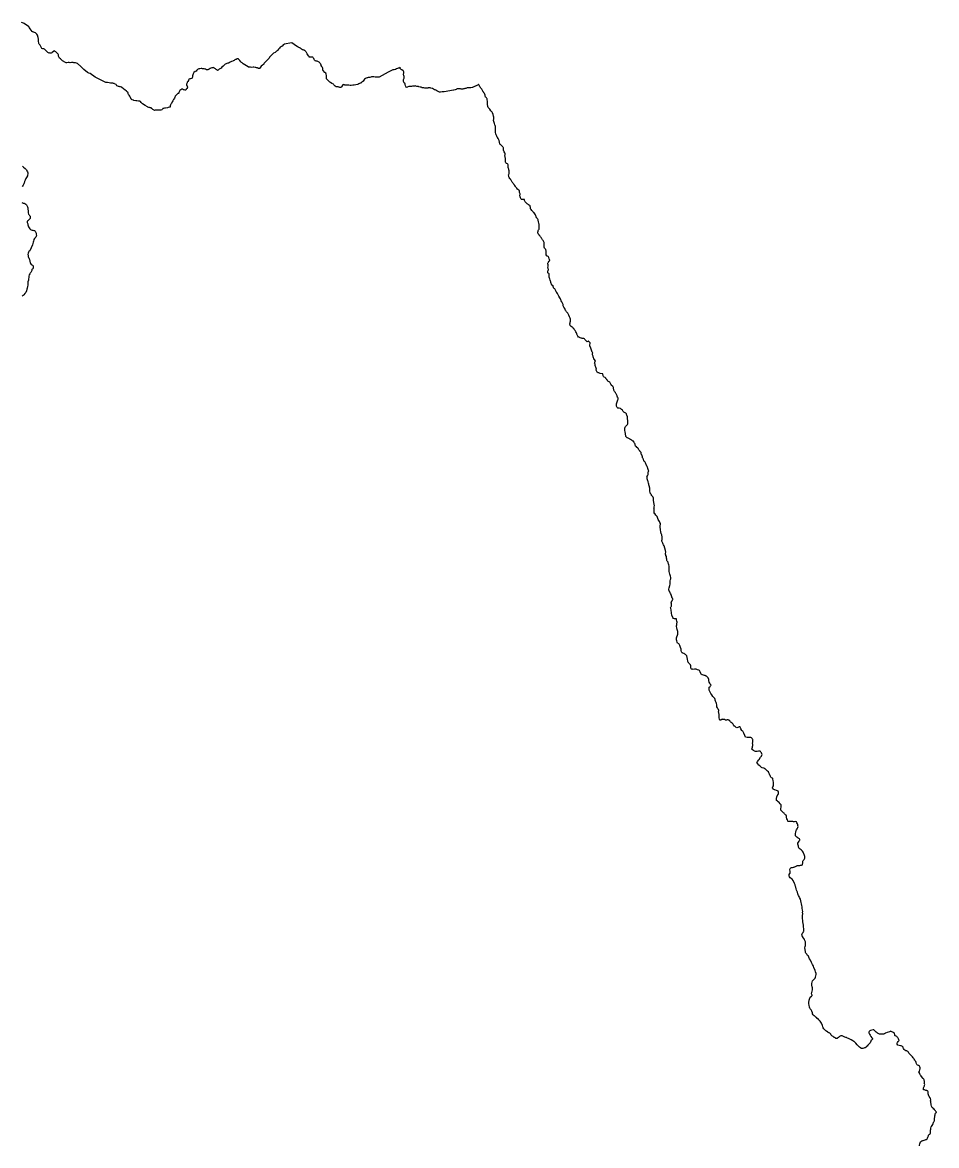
# Model space of a CAD drawing. Extents: x 6376870 to 6544053, y 1818313 to 2076828.
# Drawn here: x 6454446 to 6505135, y 2008998 to 2071301 of the extents above; entities that cross this region are included whole.
import ezdxf

# ---------------------------------------------------------------- set-up
doc = ezdxf.new("R2010")
doc.units = 21
doc.layers.add('COUNTY_BOUNDARY', color=40, linetype='Continuous')

msp = doc.modelspace()

# ---------------------------------------------------------------- linework, layer by layer
at = {"layer": 'COUNTY_BOUNDARY'}
for points in [[(6504194, 2008984), (6504199, 2009012), (6504205, 2009084), (6504222, 2009142), (6504244, 2009195), (6504263, 2009228), (6504324, 2009267), (6504383, 2009282), (6504388, 2009284), (6504444, 2009295), (6504513, 2009320), (6504539, 2009329), (6504558, 2009334), (6504611, 2009373), (6504627, 2009409), (6504655, 2009467), (6504686, 2009540), (6504686, 2009570), (6504694, 2009581), (6504713, 2009595), (6504727, 2009606), (6504755, 2009626), (6504774, 2009656), (6504805, 2009698), (6504805, 2009734), (6504802, 2009773), (6504802, 2009806), (6504802, 2009859), (6504816, 2009914), (6504823, 2009952), (6504826, 2009969), (6504847, 2010033), (6504852, 2010048), (6504892, 2010111), (6504948, 2010198), (6504970, 2010281), (6504971, 2010291), (6504977, 2010306), (6504997, 2010342), (6505016, 2010376), (6505024, 2010431), (6505027, 2010473), (6505019, 2010501), (6505036, 2010584), (6505049, 2010637), (6505061, 2010695), (6505061, 2010731), (6505073, 2010797), (6505091, 2010809), (6505130, 2010829), (6505135, 2010842), (6505119, 2010859), (6505100, 2010887), (6505075, 2010917), (6505044, 2010962), (6505031, 2010986), (6505015, 2011011), (6505005, 2011017), (6504988, 2011023), (6504944, 2011065), (6504925, 2011092), (6504891, 2011117), (6504880, 2011137), (6504858, 2011178), (6504847, 2011248), (6504833, 2011309), (6504822, 2011348), (6504816, 2011414), (6504802, 2011473), (6504813, 2011526), (6504799, 2011604), (6504777, 2011653), (6504735, 2011717), (6504716, 2011750), (6504699, 2011812), (6504680, 2011867), (6504680, 2011892), (6504680, 2011934), (6504677, 2011970), (6504660, 2012006), (6504647, 2012023), (6504642, 2012030), (6504625, 2012039), (6504594, 2012048), (6504547, 2012055), (6504499, 2012067), (6504467, 2012084), (6504438, 2012084), (6504416, 2012084), (6504408, 2012112), (6504410, 2012162), (6504422, 2012203), (6504436, 2012242), (6504452, 2012278), (6504463, 2012314), (6504475, 2012342), (6504480, 2012376), (6504466, 2012420), (6504458, 2012445), (6504463, 2012484), (6504469, 2012556), (6504458, 2012642), (6504436, 2012673), (6504391, 2012723), (6504288, 2012842), (6504278, 2012860), (6504236, 2012929), (6504208, 2012989), (6504177, 2013048), (6504163, 2013070), (6504163, 2013095), (6504186, 2013131), (6504205, 2013206), (6504210, 2013220), (6504219, 2013262), (6504222, 2013312), (6504216, 2013373), (6504197, 2013409), (6504144, 2013437), (6504080, 2013456), (6504038, 2013487), (6504022, 2013531), (6504000, 2013601), (6503980, 2013651), (6503958, 2013703), (6503930, 2013740), (6503899, 2013784), (6503883, 2013820), (6503844, 2013862), (6503802, 2013912), (6503789, 2013940), (6503729, 2013988), (6503691, 2014030), (6503660, 2014067), (6503607, 2014121), (6503572, 2014178), (6503535, 2014221), (6503514, 2014236), (6503485, 2014246), (6503439, 2014261), (6503410, 2014274), (6503388, 2014289), (6503372, 2014295), (6503344, 2014317), (6503308, 2014378), (6503291, 2014412), (6503277, 2014448), (6503247, 2014487), (6503183, 2014526), (6503136, 2014534), (6502983, 2014564), (6502955, 2014615), (6502958, 2014676), (6502969, 2014723), (6503002, 2014765), (6503035, 2014792), (6503050, 2014809), (6503055, 2014834), (6503050, 2014853), (6503027, 2014915), (6503008, 2014951), (6502980, 2014992), (6502950, 2015020), (6502925, 2015047), (6502862, 2015076), (6502841, 2015088), (6502826, 2015105), (6502816, 2015149), (6502808, 2015190), (6502779, 2015255), (6502743, 2015275), (6502714, 2015286), (6502689, 2015294), (6502666, 2015303), (6502659, 2015310), (6502629, 2015326), (6502602, 2015340), (6502563, 2015321), (6502524, 2015309), (6502405, 2015270), (6502311, 2015231), (6502252, 2015201), (6502191, 2015176), (6502133, 2015170), (6502058, 2015176), (6501994, 2015173), (6501970, 2015168), (6501927, 2015187), (6501893, 2015208), (6501866, 2015234), (6501849, 2015247), (6501794, 2015285), (6501752, 2015321), (6501727, 2015340), (6501721, 2015346), (6501691, 2015384), (6501674, 2015404), (6501655, 2015419), (6501616, 2015420), (6501555, 2015406), (6501477, 2015381), (6501430, 2015364), (6501400, 2015320), (6501380, 2015279), (6501388, 2015243), (6501424, 2015170), (6501455, 2015123), (6501488, 2015051), (6501555, 2014976), (6501569, 2014955), (6501580, 2014939), (6501591, 2014917), (6501591, 2014892), (6501569, 2014873), (6501524, 2014848), (6501500, 2014826), (6501486, 2014795), (6501447, 2014701), (6501330, 2014566), (6501291, 2014519), (6501238, 2014469), (6501211, 2014442), (6501169, 2014417), (6501141, 2014416), (6501109, 2014406), (6501053, 2014378), (6500983, 2014388), (6500960, 2014392), (6500934, 2014405), (6500919, 2014426), (6500872, 2014459), (6500835, 2014490), (6500808, 2014512), (6500772, 2014542), (6500730, 2014590), (6500652, 2014670), (6500616, 2014712), (6500566, 2014762), (6500550, 2014775), (6500489, 2014815), (6500402, 2014863), (6500287, 2014921), (6500168, 2014980), (6500135, 2014988), (6500104, 2014992), (6500053, 2015011), (6499910, 2015078), (6499866, 2015088), (6499820, 2015080), (6499758, 2015042), (6499712, 2015015), (6499691, 2014999), (6499652, 2014953), (6499625, 2014931), (6499594, 2014931), (6499558, 2014945), (6499525, 2014953), (6499480, 2014990), (6499465, 2014998), (6499447, 2015009), (6499424, 2015023), (6499399, 2015042), (6499338, 2015078), (6499313, 2015104), (6499288, 2015128), (6499266, 2015176), (6499242, 2015213), (6499214, 2015228), (6499186, 2015242), (6499166, 2015245), (6499133, 2015265), (6499099, 2015289), (6499025, 2015337), (6498988, 2015370), (6498933, 2015409), (6498886, 2015481), (6498854, 2015521), (6498829, 2015580), (6498804, 2015657), (6498772, 2015753), (6498755, 2015795), (6498726, 2015838), (6498688, 2015895), (6498655, 2015922), (6498616, 2015965), (6498568, 2016023), (6498551, 2016035), (6498537, 2016041), (6498519, 2016051), (6498474, 2016092), (6498447, 2016112), (6498422, 2016137), (6498380, 2016170), (6498362, 2016186), (6498344, 2016198), (6498311, 2016234), (6498287, 2016258), (6498262, 2016300), (6498250, 2016367), (6498227, 2016445), (6498177, 2016520), (6498130, 2016573), (6498105, 2016615), (6498086, 2016676), (6498072, 2016781), (6498058, 2016854), (6498058, 2016931), (6498074, 2017064), (6498102, 2017176), (6498136, 2017229), (6498208, 2017292), (6498230, 2017315), (6498236, 2017340), (6498211, 2017423), (6498213, 2017495), (6498230, 2017556), (6498250, 2017631), (6498255, 2017692), (6498252, 2017742), (6498233, 2017809), (6498219, 2017901), (6498216, 2017987), (6498230, 2018062), (6498255, 2018134), (6498277, 2018156), (6498344, 2018228), (6498397, 2018287), (6498422, 2018340), (6498450, 2018417), (6498461, 2018487), (6498455, 2018534), (6498422, 2018639), (6498399, 2018714), (6498336, 2018879), (6498311, 2018948), (6498263, 2019048), (6498205, 2019148), (6498144, 2019276), (6498097, 2019362), (6498049, 2019456), (6498030, 2019495), (6497983, 2019548), (6497958, 2019578), (6497941, 2019614), (6497894, 2019667), (6497869, 2019706), (6497861, 2019756), (6497833, 2019965), (6497858, 2020031), (6497866, 2020098), (6497877, 2020154), (6497877, 2020239), (6497872, 2020306), (6497858, 2020340), (6497819, 2020414), (6497786, 2020467), (6497766, 2020483), (6497733, 2020531), (6497689, 2020637), (6497672, 2020704), (6497676, 2020728), (6497701, 2020771), (6497747, 2020820), (6497764, 2020867), (6497772, 2020899), (6497775, 2020925), (6497776, 2020981), (6497766, 2021164), (6497752, 2021231), (6497733, 2021317), (6497722, 2021417), (6497713, 2021478), (6497702, 2021595), (6497705, 2021706), (6497705, 2021753), (6497716, 2021859), (6497711, 2021942), (6497716, 2021989), (6497699, 2022056), (6497691, 2022167), (6497683, 2022248), (6497672, 2022306), (6497650, 2022401), (6497633, 2022476), (6497608, 2022573), (6497586, 2022667), (6497538, 2022756), (6497511, 2022812), (6497477, 2022864), (6497461, 2022906), (6497449, 2022965), (6497422, 2023045), (6497361, 2023156), (6497347, 2023242), (6497327, 2023328), (6497308, 2023367), (6497291, 2023462), (6497263, 2023537), (6497180, 2023695), (6497127, 2023781), (6497077, 2023814), (6497022, 2023848), (6496974, 2023898), (6496963, 2023959), (6496972, 2024026), (6496997, 2024084), (6497022, 2024112), (6497027, 2024131), (6497011, 2024226), (6496992, 2024295), (6496991, 2024309), (6497000, 2024337), (6497019, 2024359), (6497052, 2024395), (6497092, 2024424), (6497122, 2024423), (6497155, 2024423), (6497216, 2024445), (6497232, 2024456), (6497282, 2024464), (6497381, 2024506), (6497389, 2024517), (6497411, 2024526), (6497463, 2024537), (6497508, 2024542), (6497544, 2024542), (6497562, 2024540), (6497591, 2024545), (6497647, 2024553), (6497694, 2024576), (6497708, 2024592), (6497711, 2024617), (6497716, 2024667), (6497716, 2024712), (6497727, 2024767), (6497741, 2024806), (6497752, 2024831), (6497794, 2024873), (6497819, 2024903), (6497833, 2024937), (6497838, 2024984), (6497833, 2025037), (6497813, 2025092), (6497797, 2025142), (6497780, 2025181), (6497758, 2025231), (6497738, 2025264), (6497700, 2025320), (6497669, 2025370), (6497622, 2025404), (6497577, 2025440), (6497524, 2025484), (6497497, 2025509), (6497480, 2025556), (6497475, 2025609), (6497463, 2025662), (6497441, 2025718), (6497438, 2025745), (6497438, 2025764), (6497452, 2025781), (6497486, 2025828), (6497513, 2025878), (6497536, 2025917), (6497547, 2025942), (6497547, 2025967), (6497533, 2026004), (6497455, 2026057), (6497438, 2026062), (6497388, 2026101), (6497347, 2026137), (6497311, 2026181), (6497311, 2026231), (6497316, 2026312), (6497338, 2026378), (6497355, 2026467), (6497372, 2026512), (6497399, 2026576), (6497438, 2026648), (6497463, 2026703), (6497453, 2026746), (6497440, 2026809), (6497422, 2026853), (6497396, 2026902), (6497366, 2026951), (6497347, 2026959), (6497300, 2026967), (6497244, 2026959), (6497198, 2026954), (6497162, 2026969), (6497152, 2026976), (6497102, 2026967), (6497015, 2026972), (6496966, 2026968), (6496933, 2026965), (6496909, 2026966), (6496897, 2026987), (6496866, 2027062), (6496833, 2027125), (6496811, 2027217), (6496811, 2027270), (6496791, 2027317), (6496769, 2027339), (6496749, 2027365), (6496710, 2027401), (6496683, 2027429), (6496641, 2027459), (6496594, 2027506), (6496494, 2027606), (6496494, 2027631), (6496494, 2027659), (6496502, 2027695), (6496525, 2027767), (6496524, 2027806), (6496524, 2027842), (6496522, 2027890), (6496505, 2027926), (6496472, 2027962), (6496411, 2028020), (6496361, 2028064), (6496313, 2028106), (6496266, 2028148), (6496261, 2028167), (6496252, 2028203), (6496252, 2028245), (6496272, 2028340), (6496294, 2028392), (6496352, 2028473), (6496374, 2028531), (6496375, 2028606), (6496354, 2028660), (6496325, 2028684), (6496268, 2028697), (6496172, 2028726), (6496142, 2028740), (6496109, 2028752), (6496093, 2028759), (6496074, 2028770), (6496055, 2028793), (6496038, 2028840), (6496052, 2028904), (6496091, 2028959), (6496102, 2028998), (6496102, 2029054), (6496094, 2029142), (6496074, 2029251), (6496061, 2029329), (6496052, 2029351), (6496039, 2029373), (6495988, 2029403), (6495941, 2029437), (6495927, 2029479), (6495902, 2029523), (6495883, 2029551), (6495872, 2029592), (6495852, 2029634), (6495838, 2029678), (6495811, 2029737), (6495770, 2029774), (6495743, 2029789), (6495693, 2029835), (6495645, 2029872), (6495606, 2029904), (6495564, 2029927), (6495464, 2029951), (6495427, 2029967), (6495377, 2030023), (6495359, 2030040), (6495341, 2030056), (6495288, 2030103), (6495230, 2030167), (6495188, 2030229), (6495177, 2030265), (6495185, 2030274), (6495202, 2030298), (6495277, 2030387), (6495294, 2030412), (6495376, 2030537), (6495427, 2030606), (6495452, 2030645), (6495458, 2030690), (6495447, 2030734), (6495429, 2030781), (6495397, 2030829), (6495370, 2030857), (6495359, 2030868), (6495337, 2030873), (6495316, 2030879), (6495263, 2030878), (6495183, 2030862), (6495127, 2030854), (6495105, 2030856), (6495041, 2030881), (6495019, 2030890), (6494988, 2030912), (6494936, 2030954), (6494902, 2030987), (6494908, 2031037), (6494922, 2031092), (6494938, 2031140), (6494952, 2031184), (6494947, 2031251), (6494936, 2031331), (6494944, 2031373), (6494950, 2031404), (6494955, 2031464), (6494950, 2031515), (6494936, 2031548), (6494911, 2031581), (6494887, 2031605), (6494872, 2031620), (6494844, 2031634), (6494814, 2031637), (6494741, 2031639), (6494627, 2031642), (6494563, 2031644), (6494558, 2031644), (6494547, 2031644), (6494541, 2031650), (6494530, 2031692), (6494511, 2031751), (6494452, 2031870), (6494435, 2031920), (6494416, 2031956), (6494388, 2031987), (6494366, 2031998), (6494342, 2032025), (6494291, 2032109), (6494261, 2032173), (6494253, 2032213), (6494250, 2032220), (6494242, 2032229), (6494229, 2032232), (6494205, 2032232), (6494198, 2032232), (6494155, 2032206), (6494113, 2032186), (6494066, 2032176), (6494030, 2032187), (6493997, 2032212), (6493986, 2032234), (6493963, 2032251), (6493946, 2032258), (6493929, 2032262), (6493907, 2032262), (6493897, 2032287), (6493880, 2032342), (6493849, 2032380), (6493831, 2032392), (6493794, 2032423), (6493748, 2032458), (6493719, 2032503), (6493688, 2032534), (6493663, 2032567), (6493647, 2032583), (6493628, 2032594), (6493616, 2032603), (6493583, 2032609), (6493527, 2032609), (6493485, 2032600), (6493442, 2032601), (6493424, 2032601), (6493408, 2032609), (6493394, 2032628), (6493385, 2032637), (6493380, 2032642), (6493360, 2032641), (6493283, 2032634), (6493270, 2032637), (6493244, 2032642), (6493213, 2032637), (6493185, 2032602), (6493175, 2032590), (6493155, 2032587), (6493136, 2032592), (6493102, 2032654), (6493088, 2032731), (6493088, 2032828), (6493077, 2032917), (6493058, 2033003), (6493052, 2033045), (6493055, 2033129), (6493038, 2033187), (6493008, 2033231), (6492980, 2033278), (6492952, 2033342), (6492952, 2033378), (6492950, 2033451), (6492930, 2033515), (6492910, 2033570), (6492877, 2033653), (6492852, 2033709), (6492852, 2033740), (6492833, 2033792), (6492805, 2033834), (6492733, 2033917), (6492683, 2033992), (6492622, 2034084), (6492560, 2034181), (6492536, 2034251), (6492536, 2034351), (6492535, 2034428), (6492577, 2034470), (6492602, 2034495), (6492630, 2034539), (6492605, 2034565), (6492574, 2034601), (6492555, 2034648), (6492527, 2034712), (6492513, 2034798), (6492502, 2034845), (6492466, 2034937), (6492400, 2035012), (6492368, 2035045), (6492364, 2035047), (6492314, 2035062), (6492296, 2035066), (6492275, 2035076), (6492216, 2035098), (6492153, 2035106), (6492143, 2035112), (6492120, 2035129), (6492118, 2035134), (6492091, 2035153), (6492069, 2035178), (6492022, 2035279), (6491986, 2035348), (6491958, 2035369), (6491889, 2035391), (6491835, 2035406), (6491797, 2035418), (6491772, 2035426), (6491716, 2035418), (6491606, 2035412), (6491594, 2035420), (6491555, 2035420), (6491533, 2035439), (6491513, 2035478), (6491502, 2035553), (6491502, 2035612), (6491494, 2035656), (6491463, 2035695), (6491408, 2035753), (6491374, 2035787), (6491369, 2035798), (6491352, 2035870), (6491333, 2035973), (6491300, 2036065), (6491280, 2036156), (6491258, 2036201), (6491233, 2036226), (6491208, 2036240), (6491172, 2036256), (6491138, 2036285), (6491118, 2036293), (6491074, 2036314), (6491052, 2036335), (6491033, 2036340), (6491008, 2036356), (6490999, 2036395), (6490977, 2036465), (6490969, 2036534), (6490936, 2036620), (6490916, 2036687), (6490894, 2036745), (6490860, 2036803), (6490844, 2036834), (6490804, 2036854), (6490792, 2036867), (6490775, 2036873), (6490758, 2036898), (6490747, 2036929), (6490733, 2036990), (6490722, 2037053), (6490716, 2037084), (6490708, 2037165), (6490730, 2037223), (6490772, 2037314), (6490786, 2037367), (6490791, 2037423), (6490794, 2037523), (6490777, 2037573), (6490744, 2037634), (6490730, 2037712), (6490716, 2037792), (6490719, 2037828), (6490738, 2037876), (6490741, 2037937), (6490755, 2038026), (6490738, 2038087), (6490716, 2038153), (6490711, 2038191), (6490708, 2038215), (6490680, 2038212), (6490660, 2038212), (6490647, 2038212), (6490611, 2038214), (6490550, 2038237), (6490508, 2038295), (6490461, 2038412), (6490438, 2038526), (6490416, 2038712), (6490399, 2038798), (6490388, 2038834), (6490402, 2038859), (6490419, 2038895), (6490433, 2038923), (6490444, 2038953), (6490438, 2038992), (6490430, 2039056), (6490427, 2039101), (6490427, 2039114), (6490438, 2039143), (6490447, 2039176), (6490461, 2039198), (6490477, 2039223), (6490499, 2039262), (6490508, 2039281), (6490508, 2039315), (6490489, 2039362), (6490475, 2039387), (6490463, 2039404), (6490452, 2039442), (6490433, 2039498), (6490422, 2039542), (6490411, 2039567), (6490388, 2039617), (6490366, 2039662), (6490338, 2039715), (6490311, 2039759), (6490302, 2039784), (6490291, 2039814), (6490288, 2039856), (6490300, 2039937), (6490338, 2040065), (6490358, 2040137), (6490363, 2040198), (6490366, 2040237), (6490363, 2040323), (6490383, 2040395), (6490399, 2040434), (6490408, 2040481), (6490405, 2040509), (6490383, 2040592), (6490347, 2040692), (6490330, 2040762), (6490316, 2040837), (6490305, 2040873), (6490301, 2040906), (6490309, 2040949), (6490313, 2040992), (6490311, 2041059), (6490302, 2041145), (6490288, 2041209), (6490269, 2041259), (6490261, 2041303), (6490247, 2041362), (6490230, 2041387), (6490205, 2041425), (6490188, 2041462), (6490177, 2041531), (6490163, 2041589), (6490152, 2041667), (6490133, 2041723), (6490116, 2041764), (6490109, 2041793), (6490101, 2041814), (6490111, 2041848), (6490119, 2041917), (6490102, 2042006), (6490074, 2042128), (6490025, 2042259), (6489988, 2042331), (6489980, 2042353), (6489949, 2042409), (6489933, 2042459), (6489911, 2042523), (6489911, 2042570), (6489924, 2042612), (6489925, 2042659), (6489927, 2042748), (6489916, 2042789), (6489908, 2042828), (6489897, 2042884), (6489877, 2042920), (6489866, 2042926), (6489858, 2042951), (6489841, 2043048), (6489827, 2043145), (6489813, 2043328), (6489813, 2043412), (6489822, 2043454), (6489822, 2043503), (6489800, 2043559), (6489777, 2043615), (6489738, 2043665), (6489697, 2043731), (6489683, 2043781), (6489669, 2043840), (6489638, 2043890), (6489619, 2043906), (6489600, 2043931), (6489566, 2043965), (6489537, 2044023), (6489524, 2044033), (6489507, 2044052), (6489494, 2044056), (6489486, 2044067), (6489469, 2044101), (6489477, 2044159), (6489486, 2044226), (6489486, 2044292), (6489474, 2044329), (6489461, 2044359), (6489469, 2044392), (6489483, 2044428), (6489491, 2044495), (6489480, 2044548), (6489469, 2044601), (6489463, 2044631), (6489458, 2044715), (6489449, 2044745), (6489449, 2044778), (6489441, 2044820), (6489449, 2044873), (6489441, 2044917), (6489413, 2044962), (6489372, 2045031), (6489347, 2045065), (6489316, 2045120), (6489297, 2045148), (6489261, 2045192), (6489252, 2045234), (6489241, 2045292), (6489234, 2045358), (6489238, 2045393), (6489239, 2045444), (6489236, 2045478), (6489222, 2045501), (6489213, 2045535), (6489202, 2045587), (6489186, 2045642), (6489177, 2045692), (6489166, 2045745), (6489149, 2045818), (6489147, 2045842), (6489122, 2045881), (6489113, 2045928), (6489094, 2045978), (6489083, 2046017), (6489083, 2046056), (6489083, 2046098), (6489077, 2046126), (6489091, 2046142), (6489119, 2046165), (6489133, 2046184), (6489141, 2046225), (6489141, 2046270), (6489136, 2046303), (6489136, 2046334), (6489149, 2046370), (6489172, 2046417), (6489166, 2046450), (6489138, 2046509), (6489128, 2046564), (6489122, 2046575), (6489099, 2046614), (6489088, 2046666), (6489069, 2046695), (6489052, 2046734), (6489036, 2046764), (6489011, 2046823), (6488994, 2046870), (6488976, 2046903), (6488961, 2046923), (6488943, 2046933), (6488940, 2046941), (6488907, 2046986), (6488903, 2047006), (6488889, 2047035), (6488886, 2047067), (6488867, 2047100), (6488855, 2047128), (6488834, 2047149), (6488833, 2047173), (6488825, 2047209), (6488811, 2047262), (6488791, 2047312), (6488763, 2047359), (6488755, 2047392), (6488747, 2047442), (6488741, 2047464), (6488727, 2047487), (6488710, 2047498), (6488680, 2047523), (6488658, 2047556), (6488633, 2047592), (6488616, 2047620), (6488599, 2047648), (6488568, 2047693), (6488502, 2047747), (6488488, 2047751), (6488444, 2047801), (6488430, 2047867), (6488416, 2047912), (6488397, 2047945), (6488374, 2047987), (6488358, 2048017), (6488341, 2048059), (6488330, 2048065), (6488301, 2048081), (6488283, 2048096), (6488258, 2048106), (6488222, 2048137), (6488172, 2048162), (6488135, 2048187), (6488108, 2048206), (6488070, 2048223), (6487997, 2048252), (6487991, 2048259), (6487983, 2048262), (6487961, 2048267), (6487936, 2048292), (6487913, 2048334), (6487897, 2048381), (6487891, 2048431), (6487880, 2048498), (6487869, 2048598), (6487850, 2048656), (6487847, 2048706), (6487847, 2048762), (6487852, 2048801), (6487866, 2048848), (6487894, 2048889), (6487924, 2048928), (6487974, 2048984), (6488002, 2049001), (6488016, 2049042), (6488013, 2049112), (6488008, 2049215), (6488005, 2049306), (6488005, 2049367), (6487999, 2049428), (6487969, 2049512), (6487947, 2049554), (6487936, 2049587), (6487903, 2049626), (6487873, 2049647), (6487836, 2049663), (6487792, 2049684), (6487780, 2049697), (6487763, 2049712), (6487747, 2049751), (6487716, 2049784), (6487666, 2049834), (6487635, 2049862), (6487610, 2049884), (6487541, 2049904), (6487491, 2049897), (6487466, 2049910), (6487458, 2049912), (6487427, 2049934), (6487400, 2049973), (6487389, 2050012), (6487386, 2050067), (6487383, 2050104), (6487385, 2050142), (6487402, 2050198), (6487419, 2050248), (6487441, 2050306), (6487466, 2050370), (6487480, 2050403), (6487480, 2050437), (6487474, 2050462), (6487463, 2050487), (6487449, 2050503), (6487438, 2050526), (6487430, 2050554), (6487425, 2050581), (6487405, 2050623), (6487383, 2050664), (6487361, 2050690), (6487344, 2050723), (6487338, 2050748), (6487325, 2050779), (6487291, 2050814), (6487275, 2050831), (6487258, 2050856), (6487244, 2050898), (6487236, 2050934), (6487222, 2050977), (6487213, 2051051), (6487197, 2051096), (6487183, 2051116), (6487175, 2051128), (6487171, 2051133), (6487157, 2051143), (6487142, 2051149), (6487126, 2051159), (6487077, 2051242), (6487036, 2051303), (6487016, 2051342), (6486986, 2051362), (6486924, 2051389), (6486902, 2051398), (6486883, 2051454), (6486858, 2051478), (6486836, 2051515), (6486805, 2051551), (6486798, 2051565), (6486758, 2051596), (6486710, 2051626), (6486691, 2051637), (6486680, 2051637), (6486658, 2051653), (6486647, 2051692), (6486644, 2051729), (6486633, 2051767), (6486622, 2051809), (6486477, 2051834), (6486401, 2051860), (6486366, 2051864), (6486347, 2051884), (6486319, 2051909), (6486300, 2051937), (6486280, 2051973), (6486269, 2052009), (6486266, 2052045), (6486272, 2052073), (6486258, 2052123), (6486236, 2052176), (6486216, 2052212), (6486208, 2052262), (6486205, 2052298), (6486197, 2052337), (6486185, 2052378), (6486172, 2052406), (6486183, 2052440), (6486194, 2052473), (6486205, 2052495), (6486222, 2052523), (6486213, 2052548), (6486177, 2052595), (6486138, 2052631), (6486124, 2052654), (6486113, 2052687), (6486097, 2052759), (6486085, 2052781), (6486077, 2052831), (6486063, 2052859), (6486055, 2052892), (6486066, 2052937), (6486069, 2052956), (6486063, 2052984), (6486044, 2053009), (6486022, 2053070), (6486008, 2053123), (6485958, 2053223), (6485908, 2053359), (6485911, 2053409), (6485922, 2053498), (6485919, 2053526), (6485891, 2053570), (6485833, 2053612), (6485823, 2053619), (6485797, 2053609), (6485763, 2053592), (6485736, 2053598), (6485700, 2053640), (6485638, 2053709), (6485613, 2053756), (6485571, 2053765), (6485533, 2053765), (6485487, 2053765), (6485447, 2053778), (6485422, 2053786), (6485371, 2053808), (6485354, 2053815), (6485328, 2053825), (6485304, 2053835), (6485290, 2053846), (6485249, 2053890), (6485225, 2053937), (6485197, 2054001), (6485186, 2054045), (6485172, 2054089), (6485138, 2054142), (6485097, 2054203), (6485047, 2054273), (6485013, 2054323), (6484994, 2054345), (6484969, 2054373), (6484942, 2054394), (6484934, 2054398), (6484910, 2054419), (6484890, 2054431), (6484877, 2054440), (6484844, 2054464), (6484819, 2054484), (6484811, 2054514), (6484808, 2054545), (6484805, 2054576), (6484813, 2054640), (6484827, 2054673), (6484838, 2054731), (6484841, 2054775), (6484838, 2054834), (6484813, 2054903), (6484802, 2054931), (6484786, 2054973), (6484749, 2055070), (6484733, 2055109), (6484711, 2055142), (6484688, 2055176), (6484677, 2055187), (6484616, 2055251), (6484591, 2055290), (6484569, 2055325), (6484541, 2055373), (6484538, 2055401), (6484522, 2055428), (6484466, 2055504), (6484450, 2055537), (6484433, 2055581), (6484425, 2055656), (6484419, 2055692), (6484402, 2055723), (6484377, 2055754), (6484352, 2055795), (6484316, 2055865), (6484294, 2055926), (6484275, 2055976), (6484247, 2056026), (6484199, 2056115), (6484136, 2056231), (6484108, 2056265), (6484080, 2056312), (6484047, 2056359), (6484022, 2056409), (6484000, 2056451), (6483980, 2056492), (6483961, 2056523), (6483933, 2056551), (6483902, 2056584), (6483891, 2056601), (6483883, 2056648), (6483873, 2056688), (6483863, 2056703), (6483836, 2056704), (6483811, 2056723), (6483789, 2056776), (6483761, 2056826), (6483747, 2056878), (6483738, 2056912), (6483725, 2056948), (6483702, 2057009), (6483688, 2057075), (6483677, 2057114), (6483652, 2057178), (6483661, 2057251), (6483661, 2057301), (6483647, 2057348), (6483627, 2057375), (6483599, 2057392), (6483588, 2057409), (6483577, 2057442), (6483577, 2057484), (6483588, 2057517), (6483600, 2057534), (6483611, 2057581), (6483602, 2057662), (6483588, 2057715), (6483591, 2057790), (6483594, 2057851), (6483586, 2057915), (6483586, 2057945), (6483594, 2057979), (6483613, 2058001), (6483639, 2058059), (6483669, 2058084), (6483686, 2058092), (6483694, 2058104), (6483680, 2058145), (6483661, 2058195), (6483633, 2058259), (6483613, 2058298), (6483596, 2058315), (6483556, 2058341), (6483544, 2058342), (6483516, 2058362), (6483494, 2058401), (6483488, 2058434), (6483491, 2058465), (6483489, 2058495), (6483486, 2058534), (6483486, 2058559), (6483486, 2058598), (6483480, 2058631), (6483477, 2058662), (6483463, 2058698), (6483447, 2058723), (6483422, 2058756), (6483402, 2058781), (6483380, 2058826), (6483377, 2058867), (6483372, 2058901), (6483372, 2058945), (6483374, 2058998), (6483375, 2059065), (6483374, 2059098), (6483360, 2059126), (6483338, 2059176), (6483316, 2059198), (6483288, 2059240), (6483261, 2059273), (6483247, 2059295), (6483224, 2059342), (6483211, 2059370), (6483180, 2059412), (6483155, 2059445), (6483130, 2059473), (6483108, 2059503), (6483091, 2059520), (6483072, 2059531), (6483047, 2059578), (6483033, 2059623), (6483030, 2059667), (6483038, 2059720), (6483042, 2059754), (6483065, 2059788), (6483091, 2059835), (6483102, 2059887), (6483105, 2059984), (6483108, 2060051), (6483108, 2060089), (6483094, 2060117), (6483080, 2060148), (6483072, 2060175), (6483063, 2060242), (6483047, 2060329), (6483041, 2060359), (6483022, 2060395), (6482991, 2060431), (6482961, 2060462), (6482933, 2060517), (6482919, 2060587), (6482897, 2060628), (6482863, 2060676), (6482819, 2060731), (6482791, 2060767), (6482763, 2060798), (6482711, 2060851), (6482686, 2060878), (6482663, 2060917), (6482627, 2060970), (6482625, 2061004), (6482622, 2061040), (6482608, 2061090), (6482600, 2061120), (6482588, 2061147), (6482538, 2061174), (6482520, 2061188), (6482502, 2061190), (6482463, 2061212), (6482433, 2061239), (6482383, 2061295), (6482333, 2061326), (6482316, 2061353), (6482305, 2061379), (6482288, 2061423), (6482286, 2061459), (6482288, 2061472), (6482280, 2061478), (6482241, 2061481), (6482186, 2061481), (6482149, 2061481), (6482135, 2061484), (6482116, 2061487), (6482097, 2061503), (6482075, 2061529), (6482069, 2061565), (6482058, 2061592), (6482055, 2061609), (6482047, 2061634), (6482041, 2061654), (6482033, 2061676), (6482036, 2061728), (6482041, 2061759), (6482048, 2061795), (6482030, 2061826), (6482013, 2061867), (6482005, 2061898), (6482016, 2061931), (6482016, 2061959), (6482002, 2061987), (6481969, 2062003), (6481942, 2062030), (6481936, 2062032), (6481922, 2062037), (6481900, 2062059), (6481852, 2062115), (6481813, 2062156), (6481780, 2062192), (6481755, 2062251), (6481722, 2062301), (6481705, 2062320), (6481666, 2062365), (6481638, 2062404), (6481610, 2062439), (6481552, 2062545), (6481516, 2062590), (6481502, 2062615), (6481480, 2062651), (6481438, 2062695), (6481416, 2062734), (6481411, 2062776), (6481405, 2062840), (6481416, 2062876), (6481433, 2062909), (6481441, 2062931), (6481444, 2062976), (6481433, 2063023), (6481427, 2063081), (6481425, 2063104), (6481422, 2063142), (6481410, 2063170), (6481399, 2063190), (6481386, 2063256), (6481386, 2063320), (6481377, 2063359), (6481383, 2063387), (6481380, 2063409), (6481366, 2063434), (6481338, 2063453), (6481286, 2063484), (6481247, 2063512), (6481239, 2063562), (6481233, 2063587), (6481224, 2063626), (6481225, 2063645), (6481224, 2063684), (6481224, 2063773), (6481219, 2063803), (6481208, 2063839), (6481200, 2063878), (6481199, 2063915), (6481211, 2063951), (6481216, 2063989), (6481216, 2064023), (6481197, 2064075), (6481166, 2064128), (6481138, 2064173), (6481125, 2064206), (6481122, 2064237), (6481125, 2064279), (6481130, 2064306), (6481122, 2064337), (6481108, 2064362), (6481086, 2064392), (6481063, 2064423), (6480985, 2064496), (6480966, 2064503), (6480941, 2064529), (6480911, 2064564), (6480897, 2064656), (6480883, 2064745), (6480861, 2064795), (6480827, 2064862), (6480794, 2064923), (6480774, 2064945), (6480747, 2065001), (6480719, 2065059), (6480697, 2065128), (6480683, 2065201), (6480677, 2065320), (6480683, 2065381), (6480686, 2065453), (6480680, 2065495), (6480669, 2065540), (6480661, 2065565), (6480644, 2065617), (6480627, 2065690), (6480602, 2065759), (6480586, 2065812), (6480572, 2065867), (6480572, 2065903), (6480580, 2065937), (6480580, 2065992), (6480580, 2066045), (6480569, 2066109), (6480549, 2066192), (6480513, 2066284), (6480488, 2066317), (6480438, 2066376), (6480419, 2066401), (6480366, 2066484), (6480338, 2066512), (6480316, 2066537), (6480280, 2066581), (6480261, 2066645), (6480250, 2066670), (6480236, 2066709), (6480233, 2066790), (6480227, 2066848), (6480227, 2066881), (6480230, 2066928), (6480222, 2067017), (6480213, 2067059), (6480191, 2067087), (6480172, 2067115), (6480144, 2067151), (6480130, 2067165), (6480124, 2067176), (6480111, 2067209), (6480097, 2067276), (6480083, 2067314), (6480069, 2067351), (6480052, 2067381), (6480038, 2067401), (6480022, 2067426), (6480000, 2067451), (6479983, 2067481), (6479958, 2067529), (6479944, 2067559), (6479916, 2067601), (6479902, 2067626), (6479869, 2067662), (6479841, 2067692), (6479808, 2067737), (6479783, 2067779), (6479766, 2067829), (6479760, 2067839), (6479752, 2067851), (6479736, 2067853), (6479708, 2067842), (6479672, 2067826), (6479608, 2067792), (6479587, 2067784), (6479566, 2067775), (6479522, 2067754), (6479444, 2067717), (6479425, 2067709), (6479403, 2067692), (6479307, 2067675), (6479288, 2067677), (6479275, 2067679), (6479202, 2067678), (6479158, 2067678), (6479130, 2067673), (6479105, 2067665), (6479061, 2067656), (6479024, 2067645), (6478977, 2067634), (6478947, 2067623), (6478911, 2067615), (6478866, 2067609), (6478783, 2067606), (6478730, 2067612), (6478641, 2067617), (6478597, 2067615), (6478561, 2067615), (6478511, 2067598), (6478488, 2067590), (6478433, 2067564), (6478366, 2067545), (6478352, 2067536), (6477828, 2067448), (6477816, 2067448), (6477716, 2067445), (6477630, 2067437), (6477600, 2067437), (6477565, 2067431), (6477454, 2067488), (6477430, 2067506), (6477374, 2067545), (6477341, 2067562), (6477302, 2067570), (6477183, 2067629), (6477100, 2067656), (6477052, 2067673), (6476994, 2067681), (6476958, 2067681), (6476941, 2067670), (6476922, 2067659), (6476872, 2067654), (6476766, 2067656), (6476708, 2067667), (6476650, 2067670), (6476613, 2067676), (6476586, 2067690), (6476549, 2067706), (6476508, 2067720), (6476422, 2067737), (6476402, 2067740), (6476344, 2067745), (6476316, 2067753), (6476266, 2067770), (6476219, 2067776), (6476191, 2067773), (6476113, 2067765), (6476075, 2067762), (6476016, 2067753), (6475963, 2067753), (6475875, 2067748), (6475824, 2067737), (6475791, 2067715), (6475730, 2067695), (6475722, 2067720), (6475694, 2067778), (6475661, 2067851), (6475662, 2067876), (6475641, 2067929), (6475613, 2067959), (6475588, 2067992), (6475580, 2068034), (6475577, 2068087), (6475574, 2068106), (6475580, 2068145), (6475599, 2068179), (6475611, 2068206), (6475613, 2068254), (6475611, 2068295), (6475594, 2068362), (6475583, 2068401), (6475583, 2068448), (6475586, 2068492), (6475594, 2068537), (6475586, 2068570), (6475575, 2068595), (6475555, 2068620), (6475488, 2068673), (6475447, 2068698), (6475430, 2068712), (6475402, 2068731), (6475388, 2068751), (6475388, 2068757), (6475386, 2068814), (6475363, 2068784), (6475341, 2068773), (6475288, 2068765), (6475244, 2068753), (6475188, 2068726), (6475135, 2068695), (6475063, 2068681), (6475016, 2068681), (6474990, 2068672), (6474727, 2068548), (6474225, 2068270), (6474049, 2068270), (6473997, 2068273), (6473933, 2068281), (6473908, 2068287), (6473866, 2068284), (6473808, 2068276), (6473761, 2068262), (6473708, 2068251), (6473663, 2068245), (6473622, 2068242), (6473588, 2068237), (6473561, 2068235), (6473505, 2068217), (6473466, 2068192), (6473419, 2068156), (6473377, 2068092), (6473346, 2068049), (6473327, 2068034), (6473264, 2067989), (6473219, 2067942), (6473174, 2067926), (6473130, 2067909), (6473102, 2067887), (6473041, 2067859), (6472935, 2067848), (6472833, 2067826), (6472761, 2067820), (6472677, 2067812), (6472636, 2067806), (6472619, 2067803), (6472549, 2067824), (6472503, 2067829), (6472459, 2067822), (6472418, 2067822), (6472340, 2067826), (6472323, 2067827), (6472299, 2067839), (6472258, 2067859), (6472216, 2067845), (6472183, 2067778), (6472144, 2067726), (6472127, 2067701), (6472116, 2067684), (6472091, 2067684), (6472044, 2067698), (6472013, 2067706), (6471981, 2067715), (6471961, 2067721), (6471955, 2067723), (6471911, 2067729), (6471865, 2067734), (6471847, 2067737), (6471783, 2067770), (6471711, 2067837), (6471689, 2067870), (6471605, 2067919), (6471535, 2067966), (6471497, 2067987), (6471461, 2068020), (6471405, 2068073), (6471355, 2068123), (6471313, 2068170), (6471300, 2068198), (6471297, 2068212), (6471305, 2068245), (6471305, 2068273), (6471302, 2068351), (6471286, 2068426), (6471261, 2068479), (6471219, 2068523), (6471127, 2068631), (6471099, 2068656), (6471108, 2068687), (6471102, 2068739), (6471080, 2068798), (6471063, 2068826), (6471047, 2068856), (6471019, 2068912), (6471005, 2068931), (6470983, 2068984), (6470958, 2069020), (6470933, 2069059), (6470919, 2069076), (6470908, 2069096), (6470896, 2069105), (6470832, 2069134), (6470786, 2069146), (6470734, 2069157), (6470699, 2069171), (6470677, 2069178), (6470649, 2069209), (6470627, 2069254), (6470600, 2069298), (6470566, 2069342), (6470542, 2069369), (6470536, 2069376), (6470516, 2069384), (6470480, 2069384), (6470455, 2069381), (6470427, 2069376), (6470402, 2069370), (6470378, 2069370), (6470366, 2069370), (6470350, 2069373), (6470336, 2069409), (6470305, 2069448), (6470275, 2069497), (6470238, 2069559), (6470197, 2069626), (6470183, 2069654), (6470161, 2069681), (6470122, 2069720), (6470111, 2069731), (6470102, 2069739), (6470072, 2069756), (6470041, 2069770), (6470005, 2069781), (6469977, 2069784), (6469927, 2069817), (6469894, 2069842), (6469877, 2069856), (6469857, 2069868), (6469830, 2069884), (6469825, 2069886), (6469805, 2069895), (6469738, 2069937), (6469688, 2069959), (6469683, 2069962), (6469638, 2069984), (6469379, 2070174), (6468964, 2070097), (6468960, 2070087), (6468939, 2070073), (6468902, 2070051), (6468869, 2070003), (6468833, 2069976), (6468802, 2069964), (6468752, 2069939), (6468730, 2069926), (6468694, 2069876), (6468652, 2069815), (6468591, 2069737), (6468572, 2069723), (6468536, 2069712), (6468451, 2069643), (6468375, 2069590), (6468335, 2069565), (6468311, 2069537), (6468261, 2069487), (6468243, 2069464), (6468226, 2069447), (6468189, 2069409), (6468152, 2069376), (6468119, 2069328), (6468088, 2069278), (6468041, 2069226), (6467969, 2069153), (6467932, 2069119), (6467886, 2069076), (6467861, 2069056), (6467847, 2069037), (6467836, 2069014), (6467822, 2068978), (6467805, 2068962), (6467764, 2068923), (6467686, 2068867), (6467650, 2068828), (6467613, 2068770), (6467597, 2068745), (6467575, 2068740), (6467546, 2068739), (6467536, 2068739), (6467508, 2068756), (6467491, 2068773), (6467480, 2068784), (6467433, 2068790), (6467391, 2068798), (6467341, 2068804), (6467277, 2068812), (6467233, 2068812), (6467174, 2068803), (6467086, 2068812), (6467038, 2068823), (6466986, 2068825), (6466959, 2068844), (6466773, 2068957), (6466686, 2069005), (6466659, 2069022), (6466630, 2069053), (6466599, 2069085), (6466553, 2069122), (6466498, 2069190), (6466434, 2069257), (6466418, 2069274), (6466402, 2069276), (6466372, 2069281), (6466341, 2069278), (6466305, 2069253), (6466263, 2069239), (6466216, 2069220), (6466185, 2069192), (6466136, 2069171), (6466130, 2069172), (6466110, 2069161), (6466044, 2069137), (6465963, 2069098), (6465910, 2069067), (6465863, 2069040), (6465841, 2069034), (6465788, 2069028), (6465747, 2069014), (6465694, 2068979), (6465649, 2068945), (6465613, 2068914), (6465569, 2068879), (6465502, 2068815), (6465461, 2068773), (6465394, 2068728), (6465361, 2068706), (6465297, 2068662), (6465283, 2068645), (6465265, 2068640), (6465216, 2068667), (6465191, 2068691), (6465144, 2068734), (6465109, 2068755), (6465084, 2068766), (6465069, 2068778), (6465039, 2068795), (6464988, 2068784), (6464947, 2068776), (6464894, 2068762), (6464858, 2068742), (6464791, 2068706), (6464719, 2068681), (6464687, 2068674), (6464680, 2068673), (6464655, 2068678), (6464642, 2068687), (6464622, 2068701), (6464572, 2068715), (6464522, 2068728), (6464502, 2068731), (6464436, 2068734), (6464397, 2068739), (6464352, 2068740), (6464280, 2068726), (6464225, 2068723), (6464194, 2068712), (6464144, 2068687), (6464116, 2068656), (6464075, 2068606), (6464027, 2068576), (6463955, 2068517), (6463938, 2068489), (6463905, 2068445), (6463895, 2068403), (6463882, 2068347), (6463869, 2068276), (6463855, 2068217), (6463853, 2068209), (6463825, 2068192), (6463800, 2068192), (6463760, 2068181), (6463719, 2068173), (6463674, 2068151), (6463666, 2068131), (6463655, 2068102), (6463650, 2068087), (6463614, 2068031), (6463586, 2067981), (6463577, 2067951), (6463555, 2067917), (6463549, 2067884), (6463544, 2067831), (6463572, 2067781), (6463588, 2067753), (6463600, 2067731), (6463599, 2067703), (6463586, 2067664), (6463578, 2067652), (6463571, 2067643), (6463547, 2067622), (6463533, 2067596), (6463524, 2067578), (6463508, 2067548), (6463472, 2067545), (6463411, 2067562), (6463377, 2067570), (6463316, 2067592), (6463292, 2067593), (6463180, 2067517), (6463132, 2067460), (6463127, 2067445), (6463113, 2067417), (6463113, 2067379), (6463099, 2067359), (6463061, 2067353), (6463038, 2067347), (6462919, 2067206), (6462913, 2067195), (6462897, 2067148), (6462880, 2067095), (6462847, 2067045), (6462822, 2067020), (6462805, 2066990), (6462783, 2066948), (6462743, 2066891), (6462733, 2066865), (6462702, 2066803), (6462680, 2066759), (6462661, 2066734), (6462636, 2066670), (6462633, 2066640), (6462633, 2066607), (6462597, 2066601), (6462525, 2066587), (6462488, 2066567), (6462369, 2066545), (6462322, 2066537), (6462274, 2066531), (6462238, 2066520), (6462211, 2066492), (6462175, 2066459), (6462122, 2066439), (6462044, 2066428), (6462008, 2066428), (6461947, 2066428), (6461891, 2066428), (6461847, 2066426), (6461805, 2066426), (6461768, 2066420), (6461742, 2066432), (6461709, 2066458), (6461683, 2066473), (6461635, 2066503), (6461605, 2066527), (6461594, 2066537), (6461574, 2066556), (6461552, 2066559), (6461522, 2066567), (6461483, 2066576), (6461450, 2066587), (6461403, 2066602), (6461374, 2066615), (6461253, 2066696), (6461111, 2066795), (6461063, 2066831), (6461031, 2066868), (6460986, 2066911), (6460942, 2066934), (6460909, 2066945), (6460859, 2066940), (6460784, 2066944), (6460730, 2066945), (6460626, 2066979), (6460603, 2066987), (6460533, 2067009), (6460504, 2067019), (6460489, 2067033), (6460477, 2067048), (6460430, 2067137), (6460394, 2067203), (6460355, 2067273), (6460324, 2067312), (6460313, 2067342), (6460311, 2067370), (6460283, 2067426), (6460261, 2067456), (6460234, 2067470), (6460209, 2067491), (6460119, 2067567), (6460061, 2067605), (6459932, 2067705), (6459889, 2067725), (6459852, 2067731), (6459813, 2067745), (6459780, 2067756), (6459727, 2067773), (6459688, 2067792), (6459655, 2067826), (6459633, 2067851), (6459551, 2067894), (6459530, 2067912), (6459499, 2067923), (6459455, 2067934), (6459397, 2067940), (6459327, 2067934), (6459247, 2067948), (6459155, 2067965), (6459094, 2067973), (6459068, 2067976), (6458813, 2068096), (6458486, 2068261), (6458203, 2068470), (6458128, 2068494), (6458051, 2068528), (6457855, 2068686), (6457676, 2068855), (6457490, 2069016), (6457379, 2069054), (6457302, 2069065), (6457257, 2069071), (6457174, 2069076), (6457099, 2069068), (6457030, 2069081), (6456986, 2069079), (6456913, 2069065), (6456874, 2069067), (6456766, 2069108), (6456734, 2069126), (6456659, 2069178), (6456628, 2069214), (6456602, 2069234), (6456547, 2069281), (6456508, 2069329), (6456452, 2069437), (6456452, 2069467), (6456450, 2069501), (6456427, 2069539), (6456372, 2069598), (6456322, 2069645), (6456289, 2069679), (6456267, 2069692), (6456234, 2069715), (6456205, 2069721), (6456178, 2069705), (6456078, 2069613), (6456048, 2069605), (6456032, 2069612), (6456013, 2069606), (6455991, 2069606), (6455944, 2069609), (6455935, 2069606), (6455847, 2069643), (6455664, 2069817), (6455633, 2069829), (6455569, 2069840), (6455522, 2069851), (6455511, 2069857), (6455428, 2070042), (6455408, 2070065), (6455377, 2070101), (6455355, 2070126), (6455350, 2070173), (6455341, 2070237), (6455336, 2070352), (6455336, 2070376), (6455322, 2070470), (6455286, 2070598), (6455247, 2070659), (6455177, 2070723), (6455109, 2070747), (6455078, 2070760), (6455053, 2070768), (6455022, 2070772), (6454990, 2070785), (6454978, 2070804), (6454922, 2070870), (6454875, 2070948), (6454833, 2071009), (6454822, 2071030), (6454811, 2071053), (6454786, 2071074), (6454538, 2071242), (6454501, 2071261), (6454447, 2071281), (6454391, 2071301)], [(6454445, 2063320), (6454506, 2063280), (6454598, 2063197), (6454662, 2063122), (6454697, 2063075), (6454732, 2063020), (6454743, 2062962), (6454745, 2062908), (6454729, 2062834), (6454718, 2062795), (6454667, 2062703), (6454634, 2062653), (6454595, 2062558), (6454558, 2062471), (6454555, 2062438), (6454544, 2062400), (6454526, 2062349), (6454502, 2062309), (6454481, 2062271), (6454448, 2062227), (6454422, 2062204)], [(6454411, 2061316), (6454450, 2061294), (6454487, 2061283), (6454545, 2061272), (6454578, 2061262), (6454628, 2061227), (6454665, 2061183), (6454693, 2061145), (6454721, 2061076), (6454737, 2061023), (6454749, 2060928), (6454754, 2060889), (6454761, 2060837), (6454762, 2060825), (6454768, 2060744), (6454778, 2060675), (6454814, 2060620), (6454845, 2060592), (6454865, 2060551), (6454867, 2060509), (6454872, 2060478), (6454864, 2060431), (6454829, 2060389), (6454776, 2060333), (6454745, 2060300), (6454715, 2060276), (6454701, 2060256), (6454706, 2060205), (6454723, 2060166), (6454736, 2060123), (6454740, 2060073), (6454757, 2060015), (6454787, 2059965), (6454817, 2059906), (6454862, 2059856), (6454898, 2059817), (6454931, 2059803), (6454992, 2059786), (6455029, 2059775), (6455070, 2059767), (6455104, 2059766), (6455136, 2059748), (6455153, 2059720), (6455184, 2059645), (6455201, 2059606), (6455211, 2059558), (6455215, 2059478), (6455211, 2059444), (6455189, 2059391), (6455153, 2059348), (6455114, 2059317), (6455081, 2059262), (6455070, 2059236), (6455059, 2059164), (6455048, 2059117), (6455005, 2058972), (6454853, 2058633), (6454794, 2058587), (6454781, 2058555), (6454761, 2058503), (6454746, 2058437), (6454756, 2058386), (6454756, 2058351), (6454765, 2058312), (6454776, 2058269), (6454804, 2058240), (6454819, 2058191), (6454829, 2058155), (6454864, 2057969), (6454886, 2057922), (6454923, 2057881), (6455002, 2057831), (6455023, 2057823), (6455037, 2057806), (6455043, 2057771), (6455043, 2057725), (6455036, 2057692), (6455034, 2057678), (6455012, 2057642), (6454988, 2057618), (6454965, 2057590), (6454963, 2057571), (6454966, 2057543), (6454955, 2057510), (6454937, 2057468), (6454913, 2057429), (6454880, 2057387), (6454851, 2057354), (6454826, 2057304), (6454807, 2057231), (6454794, 2057173), (6454785, 2057057), (6454774, 2057001), (6454749, 2056914), (6454743, 2056879), (6454736, 2056809), (6454735, 2056749), (6454735, 2056718), (6454726, 2056662), (6454701, 2056564), (6454688, 2056503), (6454663, 2056414), (6454627, 2056325), (6454583, 2056259), (6454530, 2056192), (6454476, 2056154), (6454435, 2056121)]]:
    msp.add_lwpolyline(points, dxfattribs=at)

doc.saveas('drawing.dxf')
